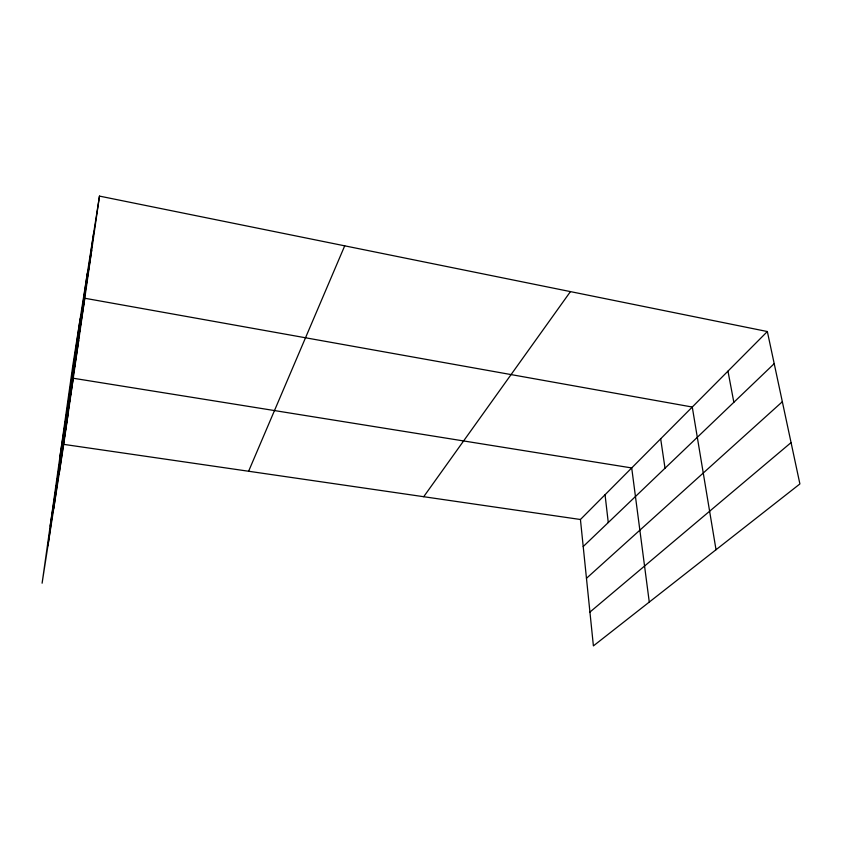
<?xml version="1.0" encoding="UTF-8"?>
<svg xmlns="http://www.w3.org/2000/svg" width="842" height="842" viewBox="0 0 842 842"><rect width="100%" height="100%" fill="white"/><g stroke="black" fill="none" stroke-linecap="round" stroke-linejoin="round"><path stroke-width="1.26" d="M47.92 545.837L80.179 318.697M53.709 508.684L87.326 273.282M59.129 473.878L93.936 231.297M99.482 196.102L72.886 365.018L42.1 583.211L63.729 444.365L99.482 196.102L767.346 331.538L799.9 483.94L593.399 645.898L580.433 519.503L767.346 331.538M63.539 443.187L68.276 412.801M86.337 284.28L91.704 250.095M60.024 456.143L84.768 298.247L692.271 407.033L716.026 549.731M73.686 372.459L78.727 340.242M50.141 526.187L73.254 378.247L631.711 467.942L649.277 602.083M248.611 471.246L344.715 245.832M423.705 496.717L570.444 291.606M583.211 546.542L774.208 363.66M586.474 578.307L782.344 401.729M589.937 612.071L791.07 442.597M63.729 444.365L580.433 519.503M727.972 371.133L733.845 402.308M660.675 438.808L665.022 468.215M605.051 494.749L608.271 522.545"/></g></svg>
